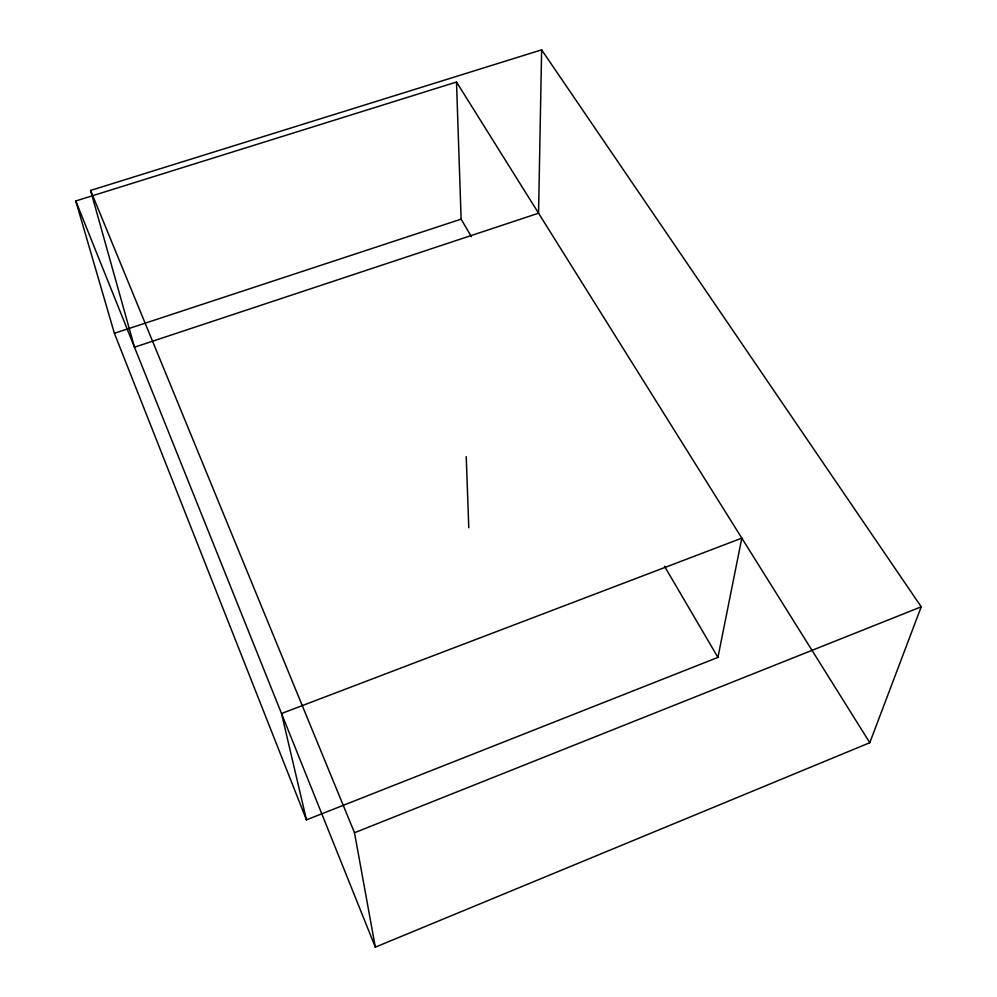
<?xml version="1.0" encoding="UTF-8"?>
<svg xmlns="http://www.w3.org/2000/svg" width="997" height="997" viewBox="0 0 997 997"><rect width="100%" height="100%" fill="white"/><g stroke="black" fill="none" stroke-linecap="round" stroke-linejoin="round"><path stroke-width="1.5" d="M541.633 49.85L538.554 213.208L134.483 347.218L90.59 190.439L541.633 49.85L921.228 606.812L869.795 742.715L375.321 947.15L75.772 200.97L456.501 82.028L869.795 742.715M717.927 657.409L741.818 538.143L281.528 713.516L306.453 819.87L717.927 657.409L664.525 566.271M375.321 947.15L354.496 832.744L921.228 606.812M75.772 200.97L114.393 333.297L461.125 219.141L456.501 82.028M461.125 219.141L471.332 236.563M90.59 190.439L354.496 832.744M114.393 333.297L306.453 819.87M466.222 456.676L468.789 527.762"/></g></svg>
